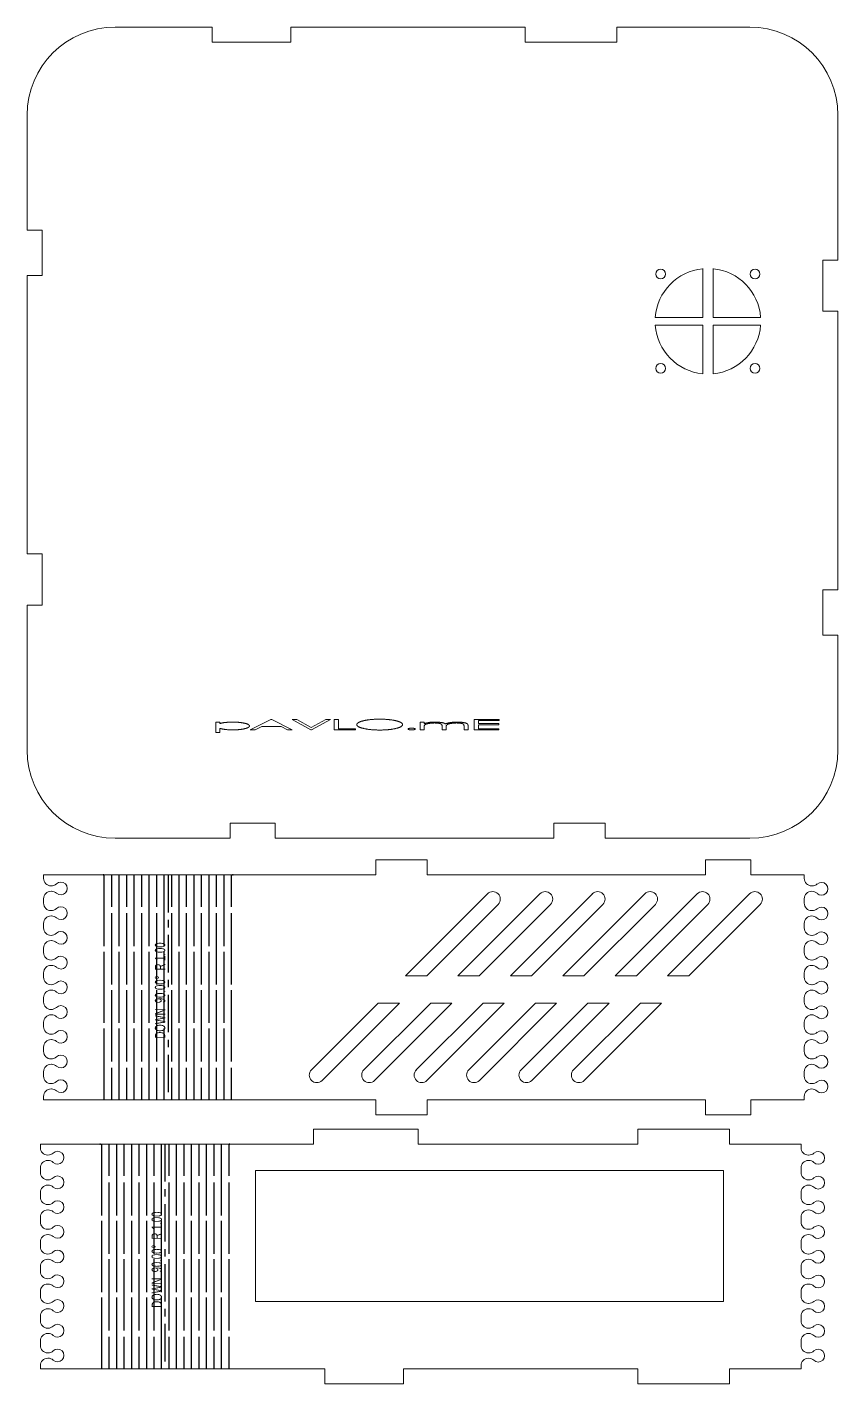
# Model space of a CAD drawing. Header units: inches. Extents: x 0.2 to 22, y 1.8 to 19.9.
# Drawn here: x 11.2 to 22.03, y 1.76 to 19.88 of the extents above; entities that cross this region are included whole.
import ezdxf

# ---------------------------------------------------------------- set-up
doc = ezdxf.new("R2010")
doc.units = ezdxf.units.IN
doc.header["$MEASUREMENT"] = 0
doc.header["$PDSIZE"] = -1
doc.linetypes.add('CENTERX2', pattern=[0.8, 0.5, -0.1, 0.1, -0.1])
doc.styles.add('SLDTEXTSTYLE0', font='TXT', dxfattribs={"width": 0.6875})

msp = doc.modelspace()

# ---------------------------------------------------------------- linework, layer by layer
at = {"color": 7, "linetype": 'Continuous', "lineweight": 15}
for p, q in [((13.669, 19.875), (12.374, 19.875)), ((13.669, 19.875), (13.669, 19.675)), ((14.722, 19.875), (14.722, 19.675)), ((17.848, 19.875), (14.722, 19.875)), ((17.848, 19.875), (17.848, 19.675)), ((19.072, 19.875), (19.072, 19.675)), ((20.85, 19.875), (19.072, 19.875)), ((13.669, 19.675), (14.722, 19.675)), ((17.848, 19.675), (19.072, 19.675)), ((11.199, 18.7), (11.199, 17.166)), ((22.025, 16.766), (22.025, 18.7)), ((11.199, 17.166), (11.399, 17.166)), ((11.399, 16.561), (11.399, 17.166)), ((21.825, 16.766), (21.825, 16.082)), ((22.025, 16.766), (21.825, 16.766)), ((11.199, 16.561), (11.399, 16.561)), ((11.199, 16.561), (11.199, 12.842)), ((20.22, 16.001), (20.22, 16.651)), ((20.36, 16.651), (20.36, 16.001)), ((19.587, 16.001), (20.22, 16.001)), ((20.36, 16.001), (20.993, 16.001)), ((22.025, 16.082), (21.825, 16.082)), ((22.025, 12.362), (22.025, 16.082)), ((20.22, 15.897), (19.587, 15.897)), ((20.22, 15.248), (20.22, 15.897)), ((20.993, 15.897), (20.36, 15.897)), ((20.36, 15.897), (20.36, 15.248)), ((11.199, 12.842), (11.399, 12.842)), ((11.399, 12.158), (11.399, 12.842)), ((22.025, 12.362), (21.825, 12.362)), ((21.825, 12.362), (21.825, 11.758)), ((11.199, 12.158), (11.399, 12.158)), ((11.199, 12.158), (11.199, 10.223)), ((22.025, 11.758), (21.825, 11.758)), ((22.025, 10.223), (22.025, 11.758)), ((13.717, 10.596), (13.772, 10.596)), ((13.717, 10.458), (13.717, 10.596)), ((13.772, 10.596), (13.772, 10.578)), ((13.772, 10.514), (13.772, 10.458)), ((14.179, 10.495), (14.454, 10.633)), ((14.331, 10.54), (14.243, 10.495)), ((14.589, 10.54), (14.331, 10.54)), ((14.454, 10.633), (14.468, 10.633)), ((14.468, 10.633), (14.74, 10.495)), ((14.676, 10.495), (14.589, 10.54)), ((14.737, 10.633), (14.8, 10.633)), ((14.986, 10.495), (14.737, 10.633)), ((14.8, 10.633), (14.993, 10.527)), ((14.993, 10.527), (15.188, 10.633)), ((15.251, 10.633), (14.998, 10.495)), ((15.188, 10.633), (15.251, 10.633)), ((15.299, 10.633), (15.357, 10.633)), ((15.299, 10.495), (15.299, 10.633)), ((15.357, 10.633), (15.357, 10.51)), ((15.357, 10.51), (15.583, 10.51)), ((15.583, 10.51), (15.583, 10.495)), ((16.446, 10.596), (16.501, 10.596)), ((16.446, 10.495), (16.446, 10.596)), ((16.501, 10.596), (16.501, 10.579)), ((16.501, 10.538), (16.501, 10.495)), ((16.739, 10.495), (16.739, 10.547)), ((16.794, 10.535), (16.794, 10.495)), ((17.033, 10.495), (17.033, 10.55)), ((17.087, 10.55), (17.087, 10.495)), ((17.169, 10.633), (17.501, 10.633)), ((17.169, 10.495), (17.169, 10.633)), ((17.227, 10.619), (17.227, 10.577)), ((17.501, 10.619), (17.227, 10.619)), ((17.227, 10.577), (17.499, 10.577)), ((17.227, 10.563), (17.227, 10.51)), ((17.499, 10.563), (17.227, 10.563)), ((17.227, 10.51), (17.499, 10.51)), ((17.499, 10.577), (17.499, 10.563)), ((17.499, 10.51), (17.499, 10.495)), ((17.501, 10.633), (17.501, 10.619)), ((13.772, 10.458), (13.717, 10.458)), ((14.243, 10.495), (14.179, 10.495)), ((14.74, 10.495), (14.676, 10.495)), ((14.998, 10.495), (14.986, 10.495)), ((15.583, 10.495), (15.299, 10.495)), ((16.501, 10.495), (16.446, 10.495)), ((16.794, 10.495), (16.739, 10.495)), ((17.087, 10.495), (17.033, 10.495)), ((17.499, 10.495), (17.169, 10.495)), ((14.513, 9.248), (13.908, 9.248)), ((13.908, 9.048), (13.908, 9.248)), ((14.513, 9.048), (14.513, 9.248)), ((18.916, 9.248), (18.232, 9.248)), ((18.232, 9.048), (18.232, 9.248)), ((18.916, 9.048), (18.916, 9.248)), ((12.374, 9.048), (13.908, 9.048)), ((14.513, 9.048), (18.232, 9.048)), ((18.916, 9.048), (20.85, 9.048)), ((15.856, 8.757), (15.856, 8.557)), ((16.54, 8.757), (15.856, 8.757)), ((16.54, 8.557), (16.54, 8.757)), ((20.259, 8.757), (20.259, 8.557)), ((20.864, 8.757), (20.259, 8.757)), ((20.864, 8.557), (20.864, 8.757)), ((11.419, 8.511), (11.419, 8.557)), ((15.856, 8.557), (11.419, 8.557)), ((20.259, 8.557), (16.54, 8.557)), ((21.577, 8.557), (20.864, 8.557)), ((21.577, 8.511), (21.577, 8.557)), ((11.52, 8.411), (11.519, 8.411)), ((11.519, 8.34), (11.524, 8.34)), ((21.682, 8.411), (21.677, 8.411)), ((21.677, 8.34), (21.678, 8.34)), ((11.419, 8.181), (11.419, 8.24)), ((17.347, 8.306), (16.252, 7.211)), ((16.535, 7.211), (17.488, 8.164)), ((18.047, 8.306), (16.952, 7.211)), ((17.235, 7.211), (18.188, 8.164)), ((18.747, 8.306), (17.652, 7.211)), ((17.935, 7.211), (18.888, 8.164)), ((19.447, 8.306), (18.352, 7.211)), ((18.635, 7.211), (19.588, 8.164)), ((20.147, 8.306), (19.052, 7.211)), ((19.335, 7.211), (20.288, 8.164)), ((20.847, 8.306), (19.752, 7.211)), ((20.035, 7.211), (20.988, 8.164)), ((21.577, 8.181), (21.577, 8.24)), ((11.52, 8.081), (11.519, 8.081)), ((11.519, 8.01), (11.524, 8.01)), ((21.682, 8.081), (21.677, 8.081)), ((21.677, 8.01), (21.678, 8.01)), ((11.419, 7.851), (11.419, 7.91)), ((21.577, 7.851), (21.577, 7.91)), ((11.52, 7.751), (11.519, 7.751)), ((11.519, 7.68), (11.524, 7.68)), ((21.682, 7.751), (21.677, 7.751)), ((21.677, 7.68), (21.678, 7.68)), ((11.419, 7.521), (11.419, 7.58)), ((21.577, 7.521), (21.577, 7.58)), ((11.419, 7.191), (11.419, 7.25)), ((11.52, 7.421), (11.519, 7.421)), ((11.519, 7.35), (11.524, 7.35)), ((21.577, 7.191), (21.577, 7.25)), ((21.682, 7.421), (21.677, 7.421)), ((21.677, 7.35), (21.678, 7.35)), ((11.52, 7.091), (11.519, 7.091)), ((16.252, 7.211), (16.535, 7.211)), ((16.952, 7.211), (17.235, 7.211)), ((17.652, 7.211), (17.935, 7.211)), ((18.352, 7.211), (18.635, 7.211)), ((19.052, 7.211), (19.335, 7.211)), ((19.752, 7.211), (20.035, 7.211)), ((21.682, 7.091), (21.677, 7.091)), ((11.419, 6.861), (11.419, 6.92)), ((11.519, 7.02), (11.524, 7.02)), ((21.577, 6.861), (21.577, 6.92)), ((21.677, 7.02), (21.678, 7.02)), ((11.52, 6.761), (11.519, 6.761)), ((15.888, 6.847), (14.996, 5.955)), ((15.138, 5.814), (16.17, 6.847)), ((16.588, 6.847), (15.696, 5.955)), ((15.838, 5.814), (16.87, 6.847)), ((16.17, 6.847), (15.888, 6.847)), ((17.288, 6.847), (16.396, 5.955)), ((16.538, 5.814), (17.57, 6.847)), ((16.87, 6.847), (16.588, 6.847)), ((17.988, 6.847), (17.096, 5.955)), ((17.238, 5.814), (18.27, 6.847)), ((17.57, 6.847), (17.288, 6.847)), ((18.688, 6.847), (17.796, 5.955)), ((17.938, 5.814), (18.97, 6.847)), ((18.27, 6.847), (17.988, 6.847)), ((19.388, 6.847), (18.496, 5.955)), ((18.638, 5.814), (19.67, 6.847)), ((18.97, 6.847), (18.688, 6.847)), ((19.67, 6.847), (19.388, 6.847)), ((21.682, 6.761), (21.677, 6.761)), ((11.419, 6.531), (11.419, 6.59)), ((11.519, 6.69), (11.524, 6.69)), ((21.577, 6.531), (21.577, 6.59)), ((21.677, 6.69), (21.678, 6.69)), ((11.52, 6.431), (11.519, 6.431)), ((11.519, 6.36), (11.524, 6.36)), ((21.682, 6.431), (21.677, 6.431)), ((21.677, 6.36), (21.678, 6.36)), ((11.419, 6.201), (11.419, 6.26)), ((21.577, 6.201), (21.577, 6.26)), ((11.52, 6.101), (11.519, 6.101)), ((11.519, 6.03), (11.524, 6.03)), ((21.682, 6.101), (21.677, 6.101)), ((21.677, 6.03), (21.678, 6.03)), ((11.419, 5.871), (11.419, 5.93)), ((21.577, 5.871), (21.577, 5.93)), ((11.52, 5.771), (11.519, 5.771)), ((11.519, 5.7), (11.524, 5.7)), ((21.682, 5.771), (21.677, 5.771)), ((21.677, 5.7), (21.678, 5.7)), ((11.419, 5.557), (11.419, 5.6)), ((11.419, 5.557), (15.856, 5.557)), ((15.856, 5.557), (15.856, 5.357)), ((16.54, 5.557), (20.259, 5.557)), ((16.54, 5.357), (16.54, 5.557)), ((20.259, 5.557), (20.259, 5.357)), ((20.864, 5.557), (21.577, 5.557)), ((20.864, 5.357), (20.864, 5.557)), ((21.577, 5.557), (21.577, 5.6)), ((15.856, 5.357), (16.54, 5.357)), ((20.259, 5.357), (20.864, 5.357)), ((15.025, 5.163), (15.025, 4.963)), ((16.42, 5.163), (15.025, 5.163)), ((16.42, 4.963), (16.42, 5.163)), ((19.353, 5.163), (19.353, 4.963)), ((20.576, 5.163), (19.353, 5.163)), ((20.576, 4.963), (20.576, 5.163)), ((11.375, 4.917), (11.375, 4.963)), ((15.025, 4.963), (11.375, 4.963)), ((19.353, 4.963), (16.42, 4.963)), ((21.533, 4.963), (20.576, 4.963)), ((21.533, 4.917), (21.533, 4.963)), ((11.477, 4.817), (11.475, 4.817)), ((11.475, 4.746), (11.481, 4.746)), ((21.638, 4.817), (21.633, 4.817)), ((21.633, 4.746), (21.635, 4.746)), ((11.375, 4.587), (11.375, 4.646)), ((20.499, 4.613), (14.249, 4.613)), ((14.249, 4.613), (14.249, 2.861)), ((20.499, 2.861), (20.499, 4.613)), ((21.533, 4.587), (21.533, 4.646)), ((11.477, 4.487), (11.475, 4.487)), ((11.475, 4.416), (11.481, 4.416)), ((21.638, 4.487), (21.633, 4.487)), ((21.633, 4.416), (21.635, 4.416)), ((11.375, 4.257), (11.375, 4.316)), ((21.533, 4.257), (21.533, 4.316)), ((11.375, 3.927), (11.375, 3.986)), ((11.477, 4.157), (11.475, 4.157)), ((11.475, 4.086), (11.481, 4.086)), ((21.533, 3.927), (21.533, 3.986)), ((21.638, 4.157), (21.633, 4.157)), ((21.633, 4.086), (21.635, 4.086)), ((11.477, 3.827), (11.475, 3.827)), ((21.638, 3.827), (21.633, 3.827)), ((11.375, 3.597), (11.375, 3.656)), ((11.475, 3.756), (11.481, 3.756)), ((21.533, 3.597), (21.533, 3.656)), ((21.633, 3.756), (21.635, 3.756)), ((11.477, 3.497), (11.475, 3.497)), ((21.638, 3.497), (21.633, 3.497)), ((11.375, 3.267), (11.375, 3.326)), ((11.475, 3.426), (11.481, 3.426)), ((21.533, 3.267), (21.533, 3.326)), ((21.633, 3.426), (21.635, 3.426)), ((11.477, 3.167), (11.475, 3.167)), ((11.475, 3.096), (11.481, 3.096)), ((21.638, 3.167), (21.633, 3.167)), ((21.633, 3.096), (21.635, 3.096)), ((11.375, 2.937), (11.375, 2.996)), ((21.533, 2.937), (21.533, 2.996)), ((11.477, 2.837), (11.475, 2.837)), ((11.475, 2.766), (11.481, 2.766)), ((14.249, 2.861), (20.499, 2.861)), ((21.638, 2.837), (21.633, 2.837)), ((21.633, 2.766), (21.635, 2.766)), ((11.375, 2.607), (11.375, 2.666)), ((21.533, 2.607), (21.533, 2.666)), ((11.477, 2.507), (11.475, 2.507)), ((11.475, 2.436), (11.481, 2.436)), ((21.638, 2.507), (21.633, 2.507)), ((21.633, 2.436), (21.635, 2.436)), ((11.375, 2.277), (11.375, 2.336)), ((11.477, 2.177), (11.475, 2.177)), ((21.533, 2.277), (21.533, 2.336)), ((21.638, 2.177), (21.633, 2.177)), ((11.375, 1.963), (11.375, 2.006)), ((11.475, 2.106), (11.481, 2.106)), ((21.533, 1.963), (21.533, 2.006)), ((21.633, 2.106), (21.635, 2.106)), ((11.375, 1.963), (15.174, 1.963)), ((15.174, 1.963), (15.174, 1.763)), ((16.226, 1.963), (19.353, 1.963)), ((16.226, 1.763), (16.226, 1.963)), ((19.353, 1.963), (19.353, 1.763)), ((20.576, 1.963), (21.533, 1.963)), ((20.576, 1.763), (20.576, 1.963)), ((15.174, 1.763), (16.226, 1.763)), ((19.353, 1.763), (20.576, 1.763))]:
    msp.add_line(p, q, dxfattribs=at)
at = {"color": 7, "linetype": 'Continuous'}
for p, q in [((12.229, 7.606), (12.229, 8.557)), ((12.329, 8.132), (12.329, 8.557)), ((12.429, 7.606), (12.429, 8.557)), ((12.529, 8.132), (12.529, 8.557)), ((12.629, 7.606), (12.629, 8.557)), ((12.729, 8.132), (12.729, 8.557)), ((12.829, 7.606), (12.829, 8.557)), ((12.929, 8.132), (12.929, 8.557)), ((13.029, 7.606), (13.029, 8.557)), ((13.129, 8.132), (13.129, 8.557)), ((13.229, 7.606), (13.229, 8.557)), ((13.329, 8.132), (13.329, 8.557)), ((13.429, 7.606), (13.429, 8.557)), ((13.529, 8.132), (13.529, 8.557)), ((13.629, 7.606), (13.629, 8.557)), ((13.729, 8.132), (13.729, 8.557)), ((13.829, 7.606), (13.829, 8.557)), ((13.929, 8.132), (13.929, 8.557)), ((12.329, 7.094), (12.329, 8.046)), ((12.529, 7.094), (12.529, 8.046)), ((12.729, 7.094), (12.729, 8.046)), ((12.929, 7.094), (12.929, 8.046)), ((13.129, 7.094), (13.129, 8.046)), ((13.329, 7.094), (13.329, 8.046)), ((13.529, 7.094), (13.529, 8.046)), ((13.729, 7.094), (13.729, 8.046)), ((13.929, 7.094), (13.929, 8.046)), ((12.229, 6.582), (12.229, 7.533)), ((12.429, 6.582), (12.429, 7.533)), ((12.629, 6.582), (12.629, 7.533)), ((12.829, 6.582), (12.829, 7.533)), ((13.029, 6.582), (13.029, 7.533)), ((13.229, 6.582), (13.229, 7.533)), ((13.429, 6.582), (13.429, 7.533)), ((13.629, 6.582), (13.629, 7.533)), ((13.829, 6.582), (13.829, 7.533)), ((12.329, 6.069), (12.329, 7.021)), ((12.529, 6.069), (12.529, 7.021)), ((12.729, 6.069), (12.729, 7.021)), ((12.929, 6.069), (12.929, 7.021)), ((13.129, 6.069), (13.129, 7.021)), ((13.329, 6.069), (13.329, 7.021)), ((13.529, 6.069), (13.529, 7.021)), ((13.729, 6.069), (13.729, 7.021)), ((13.929, 6.069), (13.929, 7.021)), ((12.229, 5.557), (12.229, 6.509)), ((12.429, 5.557), (12.429, 6.509)), ((12.629, 5.557), (12.629, 6.509)), ((12.829, 5.557), (12.829, 6.509)), ((13.029, 5.557), (13.029, 6.509)), ((13.229, 5.557), (13.229, 6.509)), ((13.429, 5.557), (13.429, 6.509)), ((13.629, 5.557), (13.629, 6.509)), ((13.829, 5.557), (13.829, 6.509)), ((12.329, 5.557), (12.329, 5.983)), ((12.529, 5.557), (12.529, 5.983)), ((12.729, 5.557), (12.729, 5.983)), ((12.929, 5.557), (12.929, 5.983)), ((13.129, 5.557), (13.129, 5.983)), ((13.329, 5.557), (13.329, 5.983)), ((13.529, 5.557), (13.529, 5.983)), ((13.729, 5.557), (13.729, 5.983)), ((13.929, 5.557), (13.929, 5.983)), ((12.195, 4.013), (12.195, 4.964)), ((12.295, 4.539), (12.295, 4.964)), ((12.395, 4.013), (12.395, 4.964)), ((12.495, 4.539), (12.495, 4.964)), ((12.595, 4.013), (12.595, 4.964)), ((12.695, 4.539), (12.695, 4.964)), ((12.795, 4.013), (12.795, 4.964)), ((12.895, 4.539), (12.895, 4.964)), ((12.995, 4.013), (12.995, 4.964)), ((13.095, 4.539), (13.095, 4.964)), ((13.195, 4.013), (13.195, 4.964)), ((13.295, 4.539), (13.295, 4.964)), ((13.395, 4.013), (13.395, 4.964)), ((13.495, 4.539), (13.495, 4.964)), ((13.595, 4.013), (13.595, 4.964)), ((13.695, 4.539), (13.695, 4.964)), ((13.795, 4.013), (13.795, 4.964)), ((13.895, 4.539), (13.895, 4.964)), ((12.295, 3.501), (12.295, 4.453)), ((12.495, 3.501), (12.495, 4.453)), ((12.695, 3.501), (12.695, 4.453)), ((12.895, 3.501), (12.895, 4.453)), ((13.095, 3.501), (13.095, 4.453)), ((13.295, 3.501), (13.295, 4.453)), ((13.495, 3.501), (13.495, 4.453)), ((13.695, 3.501), (13.695, 4.453)), ((13.895, 3.501), (13.895, 4.453)), ((12.195, 2.989), (12.195, 3.94)), ((12.395, 2.989), (12.395, 3.94)), ((12.595, 2.989), (12.595, 3.94)), ((12.795, 2.989), (12.795, 3.94)), ((12.995, 2.989), (12.995, 3.94)), ((13.195, 2.989), (13.195, 3.94)), ((13.395, 2.989), (13.395, 3.94)), ((13.595, 2.989), (13.595, 3.94)), ((13.795, 2.989), (13.795, 3.94)), ((12.295, 2.476), (12.295, 3.428)), ((12.495, 2.476), (12.495, 3.428)), ((12.695, 2.476), (12.695, 3.428)), ((12.895, 2.476), (12.895, 3.428)), ((13.095, 2.476), (13.095, 3.428)), ((13.295, 2.476), (13.295, 3.428)), ((13.495, 2.476), (13.495, 3.428)), ((13.695, 2.476), (13.695, 3.428)), ((13.895, 2.476), (13.895, 3.428)), ((12.195, 1.964), (12.195, 2.916)), ((12.395, 1.964), (12.395, 2.916)), ((12.595, 1.964), (12.595, 2.916)), ((12.795, 1.964), (12.795, 2.916)), ((12.995, 1.964), (12.995, 2.916)), ((13.195, 1.964), (13.195, 2.916)), ((13.395, 1.964), (13.395, 2.916)), ((13.595, 1.964), (13.595, 2.916)), ((13.795, 1.964), (13.795, 2.916)), ((12.295, 1.964), (12.295, 2.39)), ((12.495, 1.964), (12.495, 2.39)), ((12.695, 1.964), (12.695, 2.39)), ((12.895, 1.964), (12.895, 2.39)), ((13.095, 1.964), (13.095, 2.39)), ((13.295, 1.964), (13.295, 2.39)), ((13.495, 1.964), (13.495, 2.39)), ((13.695, 1.964), (13.695, 2.39)), ((13.895, 1.964), (13.895, 2.39))]:
    msp.add_line(p, q, dxfattribs=at)
at = {"color": 7, "linetype": 'CENTERX2'}
for p, q in [((13.083, 8.557), (13.083, 5.557)), ((13.039, 4.963), (13.039, 1.963))]:
    msp.add_line(p, q, dxfattribs=at)
at = {"color": 7, "linetype": 'Continuous', "lineweight": 15}
for centre in [(19.66, 16.579), (20.92, 16.579), (19.66, 15.319), (20.92, 15.319)]:
    msp.add_circle(centre, 0.065, dxfattribs=at)
for centre, radius, start, end in [((12.374, 18.7), 1.175, 90, 180), ((20.85, 18.7), 1.175, 0, 90), ((20.29, 15.949), 0.705, 95.6862, 175.7631), ((20.29, 15.949), 0.705, 4.2369, 84.3138), ((20.29, 15.949), 0.705, 184.2369, 264.3138), ((20.29, 15.949), 0.705, 275.6862, 355.7631), ((12.374, 10.223), 1.175, 180, 270), ((20.85, 10.223), 1.175, 270, 0), ((11.519, 8.511), 0.1, 180, 270), ((11.519, 8.24), 0.1, 90, 180), ((11.52, 8.511), 0.1, 270, 313.8524), ((11.524, 8.24), 0.1, 47.7123, 90), ((11.649, 8.377), 0.0854, 227.7123, 133.8524), ((17.417, 8.235), 0.1, 315, 135), ((18.117, 8.235), 0.1, 315, 135), ((18.817, 8.235), 0.1, 315, 135), ((19.517, 8.235), 0.1, 315, 135), ((20.217, 8.235), 0.1, 315, 135), ((20.917, 8.235), 0.1, 315, 135), ((21.677, 8.511), 0.1, 180, 270), ((21.677, 8.24), 0.1, 90, 180), ((21.678, 8.24), 0.1, 46.1476, 90), ((21.682, 8.511), 0.1, 270, 312.2877), ((21.807, 8.373), 0.0854, 226.1476, 132.2877), ((11.519, 8.181), 0.1, 180, 270), ((21.677, 8.181), 0.1, 180, 270), ((11.519, 7.91), 0.1, 90, 180), ((11.52, 8.181), 0.1, 270, 313.8524), ((11.524, 7.91), 0.1, 47.7123, 90), ((11.649, 8.047), 0.0854, 227.7123, 133.8524), ((21.677, 7.91), 0.1, 90, 180), ((21.678, 7.91), 0.1, 46.1476, 90), ((21.682, 8.181), 0.1, 270, 312.2877), ((21.807, 8.043), 0.0854, 226.1476, 132.2877), ((11.519, 7.851), 0.1, 180, 270), ((11.649, 7.717), 0.0854, 227.7123, 133.8524), ((21.677, 7.851), 0.1, 180, 270), ((21.807, 7.713), 0.0854, 226.1476, 132.2877), ((11.519, 7.58), 0.1, 90, 180), ((11.52, 7.851), 0.1, 270, 313.8524), ((11.524, 7.58), 0.1, 47.7123, 90), ((21.677, 7.58), 0.1, 90, 180), ((21.678, 7.58), 0.1, 46.1476, 90), ((21.682, 7.851), 0.1, 270, 312.2877), ((11.519, 7.521), 0.1, 180, 270), ((11.52, 7.521), 0.1, 270, 313.8524), ((11.649, 7.387), 0.0854, 227.7123, 133.8524), ((21.677, 7.521), 0.1, 180, 270), ((21.682, 7.521), 0.1, 270, 312.2877), ((21.807, 7.383), 0.0854, 226.1476, 132.2877), ((11.519, 7.25), 0.1, 90, 180), ((11.524, 7.25), 0.1, 47.7123, 90), ((21.677, 7.25), 0.1, 90, 180), ((21.678, 7.25), 0.1, 46.1476, 90), ((11.519, 7.191), 0.1, 180, 270), ((11.52, 7.191), 0.1, 270, 313.8524), ((11.649, 7.057), 0.0854, 227.7123, 133.8524), ((21.677, 7.191), 0.1, 180, 270), ((21.682, 7.191), 0.1, 270, 312.2877), ((21.807, 7.053), 0.0854, 226.1476, 132.2877), ((11.519, 6.92), 0.1, 90, 180), ((11.524, 6.92), 0.1, 47.7123, 90), ((21.677, 6.92), 0.1, 90, 180), ((21.678, 6.92), 0.1, 46.1476, 90), ((11.519, 6.861), 0.1, 180, 270), ((11.52, 6.861), 0.1, 270, 313.8524), ((11.649, 6.727), 0.0854, 227.7123, 133.8524), ((21.677, 6.861), 0.1, 180, 270), ((21.682, 6.861), 0.1, 270, 312.2877), ((21.807, 6.723), 0.0854, 226.1476, 132.2877), ((11.519, 6.59), 0.1, 90, 180), ((11.519, 6.531), 0.1, 180, 270), ((11.524, 6.59), 0.1, 47.7123, 90), ((21.677, 6.59), 0.1, 90, 180), ((21.677, 6.531), 0.1, 180, 270), ((21.678, 6.59), 0.1, 46.1476, 90), ((11.519, 6.26), 0.1, 90, 180), ((11.52, 6.531), 0.1, 270, 313.8524), ((11.524, 6.26), 0.1, 47.7123, 90), ((11.649, 6.397), 0.0854, 227.7123, 133.8524), ((21.677, 6.26), 0.1, 90, 180), ((21.678, 6.26), 0.1, 46.1476, 90), ((21.682, 6.531), 0.1, 270, 312.2877), ((21.807, 6.393), 0.0854, 226.1476, 132.2877), ((11.519, 6.201), 0.1, 180, 270), ((21.677, 6.201), 0.1, 180, 270), ((11.519, 5.93), 0.1, 90, 180), ((11.52, 6.201), 0.1, 270, 313.8524), ((11.524, 5.93), 0.1, 47.7123, 90), ((11.649, 6.067), 0.0854, 227.7123, 133.8524), ((21.677, 5.93), 0.1, 90, 180), ((21.678, 5.93), 0.1, 46.1476, 90), ((21.682, 6.201), 0.1, 270, 312.2877), ((21.807, 6.063), 0.0854, 226.1476, 132.2877), ((11.519, 5.871), 0.1, 180, 270), ((11.52, 5.871), 0.1, 270, 313.8524), ((11.649, 5.737), 0.0854, 227.7123, 133.8524), ((15.067, 5.885), 0.1, 135, 315), ((15.767, 5.885), 0.1, 135, 315), ((16.467, 5.885), 0.1, 135, 315), ((17.167, 5.885), 0.1, 135, 315), ((17.867, 5.885), 0.1, 135, 315), ((18.567, 5.885), 0.1, 135, 315), ((21.677, 5.871), 0.1, 180, 270), ((21.682, 5.871), 0.1, 270, 312.2877), ((21.807, 5.733), 0.0854, 226.1476, 132.2877), ((11.519, 5.6), 0.1, 90, 180), ((11.524, 5.6), 0.1, 47.7123, 90), ((21.677, 5.6), 0.1, 90, 180), ((21.678, 5.6), 0.1, 46.1476, 90), ((11.475, 4.917), 0.1, 180, 270), ((21.633, 4.917), 0.1, 180, 270), ((11.475, 4.646), 0.1, 90, 180), ((11.477, 4.917), 0.1, 270, 313.8524), ((11.481, 4.646), 0.1, 47.7123, 90), ((11.605, 4.783), 0.0854, 227.7123, 133.8524), ((21.633, 4.646), 0.1, 90, 180), ((21.635, 4.646), 0.1, 46.1476, 90), ((21.638, 4.917), 0.1, 270, 312.2877), ((21.763, 4.78), 0.0854, 226.1476, 132.2877), ((11.475, 4.587), 0.1, 180, 270), ((11.605, 4.453), 0.0854, 227.7123, 133.8524), ((21.633, 4.587), 0.1, 180, 270), ((21.763, 4.45), 0.0854, 226.1476, 132.2877), ((11.475, 4.316), 0.1, 90, 180), ((11.477, 4.587), 0.1, 270, 313.8524), ((11.481, 4.316), 0.1, 47.7123, 90), ((21.633, 4.316), 0.1, 90, 180), ((21.635, 4.316), 0.1, 46.1476, 90), ((21.638, 4.587), 0.1, 270, 312.2877), ((11.475, 4.257), 0.1, 180, 270), ((11.477, 4.257), 0.1, 270, 313.8524), ((11.605, 4.123), 0.0854, 227.7123, 133.8524), ((21.633, 4.257), 0.1, 180, 270), ((21.638, 4.257), 0.1, 270, 312.2877), ((21.763, 4.12), 0.0854, 226.1476, 132.2877), ((11.475, 3.986), 0.1, 90, 180), ((11.481, 3.986), 0.1, 47.7123, 90), ((21.633, 3.986), 0.1, 90, 180), ((21.635, 3.986), 0.1, 46.1476, 90), ((11.475, 3.927), 0.1, 180, 270), ((11.477, 3.927), 0.1, 270, 313.8524), ((11.605, 3.793), 0.0854, 227.7123, 133.8524), ((21.633, 3.927), 0.1, 180, 270), ((21.638, 3.927), 0.1, 270, 312.2877), ((21.763, 3.79), 0.0854, 226.1476, 132.2877), ((11.475, 3.656), 0.1, 90, 180), ((11.481, 3.656), 0.1, 47.7123, 90), ((21.633, 3.656), 0.1, 90, 180), ((21.635, 3.656), 0.1, 46.1476, 90), ((11.475, 3.597), 0.1, 180, 270), ((11.477, 3.597), 0.1, 270, 313.8524), ((11.605, 3.463), 0.0854, 227.7123, 133.8524), ((21.633, 3.597), 0.1, 180, 270), ((21.638, 3.597), 0.1, 270, 312.2877), ((21.763, 3.46), 0.0854, 226.1476, 132.2877), ((11.475, 3.326), 0.1, 90, 180), ((11.475, 3.267), 0.1, 180, 270), ((11.481, 3.326), 0.1, 47.7123, 90), ((21.633, 3.326), 0.1, 90, 180), ((21.633, 3.267), 0.1, 180, 270), ((21.635, 3.326), 0.1, 46.1476, 90), ((11.475, 2.996), 0.1, 90, 180), ((11.477, 3.267), 0.1, 270, 313.8524), ((11.481, 2.996), 0.1, 47.7123, 90), ((11.605, 3.133), 0.0854, 227.7123, 133.8524), ((21.633, 2.996), 0.1, 90, 180), ((21.635, 2.996), 0.1, 46.1476, 90), ((21.638, 3.267), 0.1, 270, 312.2877), ((21.763, 3.13), 0.0854, 226.1476, 132.2877), ((11.475, 2.937), 0.1, 180, 270), ((21.633, 2.937), 0.1, 180, 270), ((11.475, 2.666), 0.1, 90, 180), ((11.477, 2.937), 0.1, 270, 313.8524), ((11.481, 2.666), 0.1, 47.7123, 90), ((11.605, 2.803), 0.0854, 227.7123, 133.8524), ((21.633, 2.666), 0.1, 90, 180), ((21.635, 2.666), 0.1, 46.1476, 90), ((21.638, 2.937), 0.1, 270, 312.2877), ((21.763, 2.8), 0.0854, 226.1476, 132.2877), ((11.475, 2.607), 0.1, 180, 270), ((11.605, 2.473), 0.0854, 227.7123, 133.8524), ((21.633, 2.607), 0.1, 180, 270), ((21.763, 2.47), 0.0854, 226.1476, 132.2877), ((11.475, 2.336), 0.1, 90, 180), ((11.477, 2.607), 0.1, 270, 313.8524), ((11.481, 2.336), 0.1, 47.7123, 90), ((21.633, 2.336), 0.1, 90, 180), ((21.635, 2.336), 0.1, 46.1476, 90), ((21.638, 2.607), 0.1, 270, 312.2877), ((11.475, 2.277), 0.1, 180, 270), ((11.477, 2.277), 0.1, 270, 313.8524), ((11.605, 2.143), 0.0854, 227.7123, 133.8524), ((21.633, 2.277), 0.1, 180, 270), ((21.638, 2.277), 0.1, 270, 312.2877), ((21.763, 2.14), 0.0854, 226.1476, 132.2877), ((11.475, 2.006), 0.1, 90, 180), ((11.481, 2.006), 0.1, 47.7123, 90), ((21.633, 2.006), 0.1, 90, 180), ((21.635, 2.006), 0.1, 46.1476, 90)]:
    msp.add_arc(centre, radius, start, end, dxfattribs=at)
for points, knots in [([(13.772, 10.578), (13.775, 10.578), (13.781, 10.58), (13.789, 10.583), (13.798, 10.585), (13.808, 10.587), (13.817, 10.589), (13.827, 10.59), (13.838, 10.592), (13.848, 10.593), (13.859, 10.594), (13.87, 10.595), (13.882, 10.596), (13.894, 10.597), (13.906, 10.597), (13.918, 10.598), (13.931, 10.598), (13.94, 10.598), (13.944, 10.598)], [0, 0, 0, 0, 0.050625, 0.102662, 0.156109, 0.211165, 0.267742, 0.325869, 0.385549, 0.44697, 0.51002, 0.57489, 0.641278, 0.709505, 0.779585, 0.851224, 0.924743, 1, 1, 1, 1]), ([(13.946, 10.494), (13.941, 10.494), (13.933, 10.494), (13.92, 10.494), (13.908, 10.494), (13.896, 10.495), (13.884, 10.496), (13.873, 10.496), (13.862, 10.498), (13.851, 10.499), (13.84, 10.5), (13.829, 10.502), (13.819, 10.503), (13.809, 10.505), (13.8, 10.507), (13.79, 10.509), (13.781, 10.511), (13.775, 10.513), (13.772, 10.514)], [0, 0, 0, 0, 0.073082, 0.144756, 0.214884, 0.283469, 0.35068, 0.416539, 0.480906, 0.543956, 0.605532, 0.665828, 0.724709, 0.782326, 0.838697, 0.893757, 0.947466, 1, 1, 1, 1]), ([(13.944, 10.598), (13.948, 10.598), (13.955, 10.598), (13.967, 10.598), (13.978, 10.597), (13.989, 10.597), (13.999, 10.596), (14.01, 10.596), (14.02, 10.595), (14.03, 10.594), (14.039, 10.593), (14.049, 10.592), (14.058, 10.591), (14.068, 10.589), (14.076, 10.588), (14.085, 10.586), (14.094, 10.585), (14.102, 10.583), (14.11, 10.581), (14.117, 10.579), (14.124, 10.577), (14.131, 10.575), (14.137, 10.573), (14.142, 10.571), (14.147, 10.568), (14.151, 10.566), (14.155, 10.564), (14.158, 10.561), (14.161, 10.559), (14.164, 10.557), (14.166, 10.554), (14.167, 10.551), (14.168, 10.549), (14.168, 10.547), (14.168, 10.546)], [0, 0, 0, 0, 0.04796, 0.095116, 0.141469, 0.186913, 0.231458, 0.275213, 0.318082, 0.360077, 0.401297, 0.441775, 0.481391, 0.520171, 0.558222, 0.595441, 0.63195, 0.667673, 0.702008, 0.734349, 0.764664, 0.792909, 0.819217, 0.84359, 0.866092, 0.886713, 0.905528, 0.922725, 0.938344, 0.952442, 0.965397, 0.977468, 0.98883, 1, 1, 1, 1]), ([(14.168, 10.546), (14.168, 10.545), (14.168, 10.543), (14.167, 10.541), (14.166, 10.538), (14.164, 10.535), (14.161, 10.533), (14.159, 10.531), (14.155, 10.528), (14.151, 10.526), (14.147, 10.524), (14.142, 10.521), (14.137, 10.519), (14.131, 10.517), (14.125, 10.515), (14.118, 10.513), (14.11, 10.511), (14.103, 10.509), (14.094, 10.507), (14.086, 10.505), (14.077, 10.504), (14.068, 10.502), (14.059, 10.501), (14.05, 10.5), (14.041, 10.499), (14.031, 10.497), (14.021, 10.497), (14.011, 10.496), (14, 10.495), (13.99, 10.495), (13.979, 10.494), (13.968, 10.494), (13.957, 10.494), (13.949, 10.494), (13.946, 10.494)], [0, 0, 0, 0, 0.011456, 0.023097, 0.035384, 0.04843, 0.062768, 0.07845, 0.09561, 0.114477, 0.13515, 0.157647, 0.182032, 0.208218, 0.236491, 0.266618, 0.29881, 0.333085, 0.368755, 0.405123, 0.44218, 0.480187, 0.518925, 0.558388, 0.598832, 0.639918, 0.68199, 0.724837, 0.768579, 0.813103, 0.858541, 0.90477, 0.951922, 1, 1, 1, 1]), ([(15.601, 10.564), (15.601, 10.565), (15.601, 10.566), (15.602, 10.569), (15.603, 10.571), (15.604, 10.574), (15.605, 10.576), (15.607, 10.578), (15.609, 10.581), (15.611, 10.583), (15.614, 10.585), (15.617, 10.588), (15.62, 10.59), (15.624, 10.592), (15.628, 10.594), (15.632, 10.596), (15.637, 10.599), (15.642, 10.601), (15.647, 10.603), (15.652, 10.605), (15.658, 10.607), (15.664, 10.609), (15.67, 10.611), (15.676, 10.612), (15.683, 10.614), (15.69, 10.616), (15.697, 10.617), (15.704, 10.619), (15.711, 10.62), (15.719, 10.622), (15.727, 10.623), (15.735, 10.625), (15.743, 10.626), (15.755, 10.628), (15.77, 10.63), (15.788, 10.631), (15.806, 10.633), (15.825, 10.634), (15.844, 10.636), (15.863, 10.636), (15.883, 10.637), (15.896, 10.637), (15.903, 10.637)], [0, 0, 0, 0, 0.007711, 0.015374, 0.023295, 0.031481, 0.040102, 0.049147, 0.058782, 0.06906, 0.080039, 0.091631, 0.104009, 0.117249, 0.131257, 0.14613, 0.16181, 0.178312, 0.195568, 0.213479, 0.231945, 0.251113, 0.270774, 0.291148, 0.312113, 0.333781, 0.356074, 0.378996, 0.402637, 0.426915, 0.451835, 0.477401, 0.503686, 0.530635, 0.585711, 0.641772, 0.698854, 0.756968, 0.816132, 0.876276, 0.93759, 1, 1, 1, 1]), ([(15.908, 10.492), (15.903, 10.492), (15.892, 10.492), (15.876, 10.492), (15.861, 10.493), (15.846, 10.493), (15.831, 10.494), (15.817, 10.495), (15.803, 10.496), (15.789, 10.497), (15.775, 10.499), (15.762, 10.5), (15.75, 10.502), (15.737, 10.504), (15.725, 10.506), (15.713, 10.508), (15.701, 10.51), (15.69, 10.513), (15.679, 10.516), (15.669, 10.518), (15.66, 10.521), (15.651, 10.524), (15.643, 10.527), (15.636, 10.53), (15.629, 10.533), (15.624, 10.536), (15.618, 10.539), (15.614, 10.542), (15.61, 10.546), (15.607, 10.549), (15.604, 10.553), (15.603, 10.556), (15.601, 10.56), (15.601, 10.563), (15.601, 10.564)], [0, 0, 0, 0, 0.048858, 0.096709, 0.143643, 0.189582, 0.234611, 0.278747, 0.321992, 0.364178, 0.405581, 0.446024, 0.485621, 0.524274, 0.562091, 0.599096, 0.63519, 0.670482, 0.704292, 0.736204, 0.766077, 0.793962, 0.819967, 0.844068, 0.866228, 0.886688, 0.905329, 0.922427, 0.937914, 0.95207, 0.965039, 0.977153, 0.98864, 1, 1, 1, 1]), ([(15.903, 10.637), (15.909, 10.637), (15.919, 10.637), (15.935, 10.637), (15.951, 10.636), (15.966, 10.636), (15.981, 10.635), (15.996, 10.634), (16.01, 10.633), (16.024, 10.632), (16.038, 10.63), (16.051, 10.629), (16.064, 10.627), (16.076, 10.625), (16.089, 10.623), (16.101, 10.621), (16.112, 10.618), (16.124, 10.616), (16.134, 10.613), (16.144, 10.611), (16.154, 10.608), (16.162, 10.605), (16.17, 10.602), (16.178, 10.599), (16.184, 10.596), (16.19, 10.593), (16.195, 10.589), (16.2, 10.586), (16.204, 10.583), (16.207, 10.579), (16.209, 10.576), (16.211, 10.572), (16.212, 10.568), (16.212, 10.566), (16.212, 10.564)], [0, 0, 0, 0, 0.049385, 0.097689, 0.145084, 0.191407, 0.236753, 0.281125, 0.324526, 0.366884, 0.408382, 0.448846, 0.488377, 0.526984, 0.564597, 0.601391, 0.637215, 0.672163, 0.705725, 0.737246, 0.766803, 0.794443, 0.820194, 0.844092, 0.866147, 0.886447, 0.904995, 0.922025, 0.937472, 0.951614, 0.964663, 0.976885, 0.988501, 1, 1, 1, 1]), ([(16.212, 10.564), (16.212, 10.563), (16.212, 10.561), (16.211, 10.557), (16.209, 10.553), (16.207, 10.55), (16.204, 10.546), (16.2, 10.543), (16.195, 10.54), (16.19, 10.536), (16.184, 10.533), (16.178, 10.53), (16.17, 10.527), (16.162, 10.524), (16.154, 10.521), (16.144, 10.518), (16.134, 10.516), (16.124, 10.513), (16.113, 10.51), (16.101, 10.508), (16.089, 10.506), (16.077, 10.504), (16.065, 10.502), (16.052, 10.5), (16.039, 10.499), (16.025, 10.497), (16.012, 10.496), (15.998, 10.495), (15.984, 10.494), (15.969, 10.493), (15.954, 10.493), (15.939, 10.492), (15.924, 10.492), (15.913, 10.492), (15.908, 10.492)], [0, 0, 0, 0, 0.011584, 0.023289, 0.035615, 0.048785, 0.063016, 0.07869, 0.095853, 0.114673, 0.135272, 0.157611, 0.18175, 0.20791, 0.235876, 0.265917, 0.29782, 0.331813, 0.367213, 0.403314, 0.440332, 0.47808, 0.516765, 0.556301, 0.596602, 0.637868, 0.680012, 0.722959, 0.766879, 0.811622, 0.857359, 0.904011, 0.951499, 1, 1, 1, 1]), ([(16.285, 10.505), (16.285, 10.506), (16.285, 10.506), (16.286, 10.508), (16.287, 10.509), (16.289, 10.51), (16.291, 10.511), (16.293, 10.512), (16.296, 10.513), (16.299, 10.513), (16.303, 10.514), (16.307, 10.515), (16.311, 10.515), (16.315, 10.516), (16.319, 10.516), (16.324, 10.516), (16.329, 10.517), (16.332, 10.517), (16.334, 10.517)], [0, 0, 0, 0, 0.023278, 0.048563, 0.078296, 0.114756, 0.157599, 0.208305, 0.266376, 0.332855, 0.404671, 0.479837, 0.557814, 0.639745, 0.72465, 0.812597, 0.904727, 1, 1, 1, 1]), ([(16.334, 10.494), (16.332, 10.494), (16.329, 10.494), (16.324, 10.494), (16.319, 10.494), (16.315, 10.495), (16.311, 10.495), (16.307, 10.496), (16.303, 10.496), (16.299, 10.497), (16.296, 10.498), (16.293, 10.499), (16.291, 10.5), (16.289, 10.501), (16.287, 10.502), (16.286, 10.503), (16.285, 10.504), (16.285, 10.505), (16.285, 10.505)], [0, 0, 0, 0, 0.095348, 0.1875496, 0.2755654, 0.3605824, 0.4425774, 0.5206156, 0.5957476, 0.6677325, 0.7343973, 0.7925134, 0.8432595, 0.886136, 0.9226245, 0.9523808, 0.977227, 1, 1, 1, 1]), ([(16.334, 10.517), (16.335, 10.517), (16.339, 10.517), (16.343, 10.516), (16.348, 10.516), (16.352, 10.516), (16.356, 10.515), (16.36, 10.515), (16.364, 10.514), (16.368, 10.513), (16.371, 10.513), (16.374, 10.512), (16.377, 10.511), (16.379, 10.51), (16.38, 10.509), (16.381, 10.508), (16.382, 10.506), (16.382, 10.506), (16.382, 10.505)], [0, 0, 0, 0, 0.095273, 0.187403, 0.27535, 0.360255, 0.442186, 0.520163, 0.595329, 0.667145, 0.733624, 0.791695, 0.842401, 0.885244, 0.921704, 0.951437, 0.976722, 1, 1, 1, 1]), ([(16.382, 10.505), (16.382, 10.505), (16.382, 10.504), (16.381, 10.503), (16.38, 10.502), (16.379, 10.501), (16.377, 10.5), (16.374, 10.499), (16.371, 10.498), (16.368, 10.497), (16.364, 10.496), (16.36, 10.496), (16.356, 10.495), (16.352, 10.495), (16.348, 10.494), (16.343, 10.494), (16.339, 10.494), (16.335, 10.494), (16.334, 10.494)], [0, 0, 0, 0, 0.022773, 0.047619, 0.077375, 0.113864, 0.156741, 0.207487, 0.265603, 0.332267, 0.404252, 0.479384, 0.557423, 0.639418, 0.724435, 0.81245, 0.904652, 1, 1, 1, 1]), ([(16.501, 10.579), (16.506, 10.58), (16.515, 10.583), (16.53, 10.587), (16.545, 10.59), (16.555, 10.592), (16.56, 10.593)], [0, 0, 0, 0, 0.249281, 0.498615, 0.748955, 1, 1, 1, 1]), ([(16.638, 10.586), (16.635, 10.586), (16.629, 10.586), (16.619, 10.585), (16.61, 10.585), (16.601, 10.584), (16.592, 10.584), (16.583, 10.583), (16.575, 10.582), (16.566, 10.58), (16.558, 10.579), (16.551, 10.577), (16.544, 10.576), (16.537, 10.574), (16.531, 10.572), (16.526, 10.57), (16.521, 10.568), (16.517, 10.566), (16.513, 10.563), (16.51, 10.561), (16.507, 10.558), (16.505, 10.554), (16.503, 10.551), (16.502, 10.547), (16.501, 10.542), (16.501, 10.539), (16.501, 10.538)], [0, 0, 0, 0, 0.060324, 0.119792, 0.178249, 0.235727, 0.292399, 0.348143, 0.403119, 0.457223, 0.509223, 0.558086, 0.603509, 0.645925, 0.6853, 0.721645, 0.755073, 0.785571, 0.813894, 0.840713, 0.866706, 0.892263, 0.917678, 0.943943, 0.971108, 1, 1, 1, 1]), ([(16.56, 10.593), (16.564, 10.593), (16.571, 10.594), (16.581, 10.595), (16.592, 10.596), (16.603, 10.597), (16.614, 10.597), (16.626, 10.598), (16.637, 10.598), (16.645, 10.598), (16.648, 10.598)], [0, 0, 0, 0, 0.119969, 0.241637, 0.36438, 0.488543, 0.614156, 0.741249, 0.869858, 1, 1, 1, 1]), ([(16.739, 10.547), (16.739, 10.548), (16.739, 10.551), (16.739, 10.555), (16.738, 10.559), (16.737, 10.562), (16.736, 10.565), (16.734, 10.567), (16.732, 10.57), (16.73, 10.571), (16.727, 10.573), (16.724, 10.574), (16.72, 10.576), (16.716, 10.577), (16.712, 10.578), (16.707, 10.58), (16.701, 10.581), (16.696, 10.582), (16.689, 10.583), (16.683, 10.583), (16.676, 10.584), (16.669, 10.585), (16.662, 10.585), (16.654, 10.585), (16.646, 10.586), (16.641, 10.586), (16.638, 10.586)], [0, 0, 0, 0, 0.035882, 0.069231, 0.099784, 0.128173, 0.154641, 0.179666, 0.203929, 0.228011, 0.253515, 0.282017, 0.313704, 0.348666, 0.387073, 0.428903, 0.474105, 0.523039, 0.57476, 0.628621, 0.684877, 0.743305, 0.803936, 0.867033, 0.932383, 1, 1, 1, 1]), ([(16.648, 10.598), (16.654, 10.598), (16.664, 10.598), (16.679, 10.597), (16.693, 10.596), (16.705, 10.595), (16.715, 10.594), (16.721, 10.593), (16.727, 10.593), (16.733, 10.592), (16.739, 10.591), (16.744, 10.59), (16.749, 10.589), (16.755, 10.587), (16.762, 10.585), (16.77, 10.582), (16.778, 10.578), (16.782, 10.575), (16.785, 10.574)], [0, 0, 0, 0, 0.110214, 0.217724, 0.322611, 0.424743, 0.47412, 0.521217, 0.565994, 0.608713, 0.649164, 0.687364, 0.723567, 0.757516, 0.821872, 0.883559, 0.942719, 1, 1, 1, 1]), ([(16.785, 10.574), (16.787, 10.575), (16.792, 10.577), (16.799, 10.579), (16.807, 10.582), (16.816, 10.584), (16.824, 10.586), (16.834, 10.588), (16.843, 10.59), (16.853, 10.592), (16.864, 10.593), (16.874, 10.594), (16.885, 10.596), (16.896, 10.596), (16.907, 10.597), (16.919, 10.598), (16.93, 10.598), (16.938, 10.598), (16.942, 10.598)], [0, 0, 0, 0, 0.04781, 0.0976, 0.149666, 0.203861, 0.260456, 0.319465, 0.380802, 0.444476, 0.510039, 0.576621, 0.64429, 0.713224, 0.783093, 0.854284, 0.926462, 1, 1, 1, 1]), ([(16.932, 10.586), (16.929, 10.586), (16.922, 10.586), (16.912, 10.585), (16.903, 10.585), (16.893, 10.584), (16.884, 10.583), (16.875, 10.583), (16.867, 10.581), (16.858, 10.58), (16.85, 10.579), (16.843, 10.577), (16.836, 10.575), (16.829, 10.574), (16.824, 10.572), (16.818, 10.57), (16.814, 10.568), (16.809, 10.565), (16.806, 10.563), (16.803, 10.56), (16.8, 10.557), (16.798, 10.553), (16.796, 10.549), (16.795, 10.545), (16.794, 10.54), (16.794, 10.536), (16.794, 10.535)], [0, 0, 0, 0, 0.06183, 0.122307, 0.181458, 0.239298, 0.296019, 0.351474, 0.405709, 0.458731, 0.509528, 0.556922, 0.601328, 0.642216, 0.680237, 0.715097, 0.74706, 0.776256, 0.803477, 0.82978, 0.855833, 0.882092, 0.909258, 0.937633, 0.967765, 1, 1, 1, 1]), ([(17.033, 10.55), (17.032, 10.551), (17.032, 10.554), (17.032, 10.557), (17.031, 10.561), (17.03, 10.564), (17.029, 10.566), (17.027, 10.569), (17.025, 10.571), (17.023, 10.572), (17.02, 10.574), (17.017, 10.575), (17.013, 10.576), (17.009, 10.578), (17.005, 10.579), (17, 10.58), (16.995, 10.581), (16.989, 10.582), (16.983, 10.583), (16.976, 10.584), (16.97, 10.584), (16.963, 10.585), (16.955, 10.585), (16.948, 10.585), (16.94, 10.586), (16.935, 10.586), (16.932, 10.586)], [0, 0, 0, 0, 0.0328029, 0.0632322, 0.0913943, 0.1178342, 0.1428689, 0.1669815, 0.1909836, 0.2151484, 0.2410237, 0.2700454, 0.302266, 0.3378765, 0.3768265, 0.4193056, 0.4650782, 0.5146847, 0.5671573, 0.6218331, 0.6787386, 0.7381306, 0.8000176, 0.8642104, 0.9309413, 1, 1, 1, 1]), ([(16.942, 10.598), (16.946, 10.598), (16.953, 10.598), (16.963, 10.598), (16.974, 10.597), (16.984, 10.597), (16.993, 10.596), (17.003, 10.595), (17.012, 10.594), (17.02, 10.593), (17.028, 10.591), (17.036, 10.59), (17.043, 10.588), (17.05, 10.587), (17.056, 10.585), (17.061, 10.583), (17.066, 10.58), (17.071, 10.578), (17.075, 10.576), (17.078, 10.573), (17.081, 10.57), (17.083, 10.566), (17.085, 10.563), (17.086, 10.559), (17.087, 10.554), (17.087, 10.552), (17.087, 10.55)], [0, 0, 0, 0, 0.065989, 0.129995, 0.192034, 0.252281, 0.310445, 0.366869, 0.42156, 0.474253, 0.524605, 0.571795, 0.615897, 0.657126, 0.695179, 0.7305, 0.763037, 0.792924, 0.820658, 0.84705, 0.87217, 0.896947, 0.921465, 0.946548, 0.972631, 1, 1, 1, 1])]:
    msp.add_open_spline(points, degree=3, knots=knots, dxfattribs=at)
at = {"color": 7, "linetype": 'Continuous'}
for p in [(12.219, 8.557), (13.947, 8.557), (12.175, 4.963), (13.903, 4.963)]:
    msp.add_point(p, dxfattribs=at)

# ---------------------------------------------------------------- texts
at = {"color": 7, "linetype": 'Continuous', "lineweight": 0, "char_height": 0.1378, "attachment_point": 2, "rotation": 90, "style": 'SLDTEXTSTYLE0'}
for insert in [(12.905, 7.015), (12.861, 3.422)]:
    msp.add_mtext('DOWN  90.00°  R 1.00', dxfattribs=dict(at, insert=insert))

doc.saveas('drawing.dxf')
